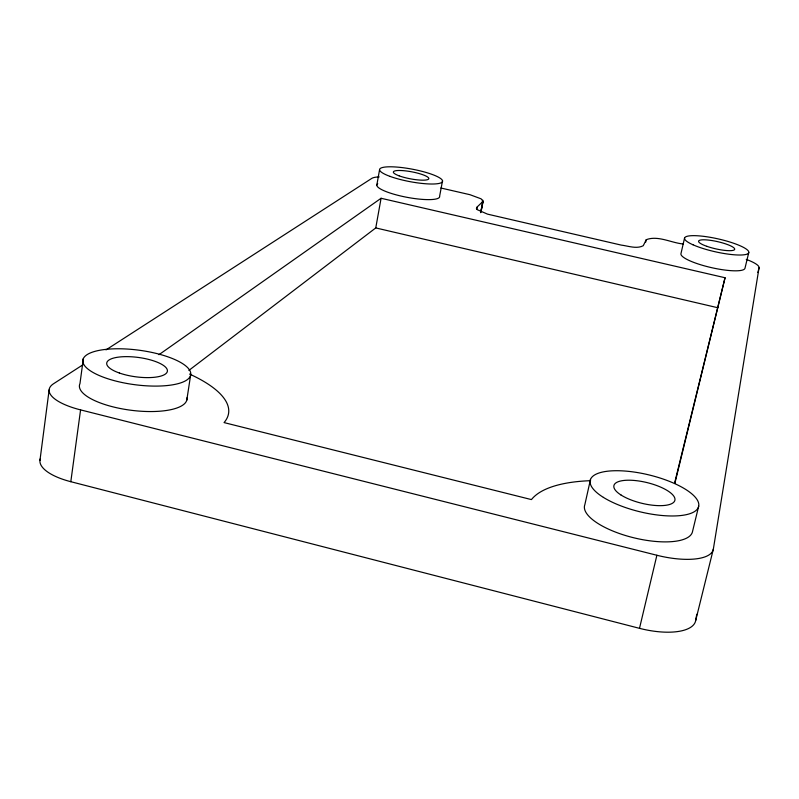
<?xml version="1.0" encoding="UTF-8"?>
<svg xmlns="http://www.w3.org/2000/svg" width="799" height="799" viewBox="0 0 799 799"><rect width="100%" height="100%" fill="white"/><g stroke="black" fill="none" stroke-linecap="round" stroke-linejoin="round"><path stroke-width="1.2" d="M39.95 460.424L49.148 389.832M83.356 358.531L79.97 383.57A54.202 18.017 7.4 0 0 130.407 410.177A54.202 18.017 7.4 0 0 186.946 397.822M746.256 259.385A30.572 6.322 12.9 0 1 759.05 267.735L713.347 549.103L695.709 620.433A52.554 21.004 14.5 0 1 639.5 628.334L70.811 481.697L80.579 409.887A51.815 17.368 7 0 1 53.663 383.66L82.976 364.753M186.786 400.159L190.591 375.38A54.432 17.378 7.6 0 0 113.907 348.833A54.432 17.378 7.6 0 0 105.877 378.097A54.432 17.378 7.6 0 0 190.591 375.38M695.709 620.433L696.758 614.291M376.788 185.268L379.555 169.797M188.874 370.406L375.76 227.925L381.083 198.272L725.053 277.742L674.875 483.305M442.536 180.784L439.63 196.155A31.97 6.602 10.7 0 1 405.123 196.953A31.97 6.602 10.7 0 1 377.747 183.7M476.793 209.268L477.263 206.871L483.105 201.278L481.078 198.821L469.992 194.706L440.828 187.995M482.256 202.556L482.736 200.14M480.948 211.625L482.846 201.947M480.958 212.184L483.105 201.278M480.628 212.664L482.796 201.748M590.501 479.39L584.848 504.668A55.521 19.675 13.7 0 0 633.048 537.607A55.521 19.675 13.7 0 0 692.513 531.575L698.676 506.206M645.722 242.077L646.251 239.7C657.947 235.156 671.579 243.006 683.265 243.975M684.593 237.882L681.008 253.453A32.839 6.871 12.8 0 0 711.06 267.545A32.839 6.871 12.8 0 0 744.998 268.174L748.763 252.564M639.5 628.334L656.888 555.265A53.193 19.166 14.1 0 0 713.347 549.103M757.881 272.529L759.05 267.735M674.516 483.475L725.053 277.742M646.251 239.7L643.255 245.722C636.593 249.228 628.264 245.952 621.232 245.103L487.55 214.142L477.412 209.747L476.384 208.459L477.263 206.871M158.961 354.696L381.083 198.272M105.997 349.892L371.845 178.347A29.653 6.052 10.6 0 1 379.175 176.909M375.76 227.925L717.901 307.755M80.579 409.887L656.888 555.265M70.811 481.697A51.216 19.066 6.4 0 1 40.3 458.776M590.601 480.688A147.256 53.223 14.3 0 0 531.445 499.595L224.05 422.591A138.996 46.552 6.9 0 0 189.573 374.072M119.361 373.013A30.612 9.768 7.6 0 0 167.271 371.715A30.612 9.768 7.6 0 0 124.534 356.664A30.612 9.768 7.6 0 0 119.361 373.013M621.073 495.05A31.351 10.667 13.6 0 0 673.177 502.751A31.351 10.667 13.6 0 0 638.93 481.008A31.351 10.667 13.6 0 0 621.073 495.05M399.13 175.84A18.027 3.566 10.7 0 0 428.404 179.256A18.027 3.566 10.7 0 0 405.782 170.906A18.027 3.566 10.7 0 0 399.13 175.84M706.845 246.322A18.517 3.715 12.7 0 0 734.681 249.338A18.517 3.715 12.7 0 0 708.333 240.07A18.517 3.715 12.7 0 0 706.845 246.322M389.952 176.359A32.05 6.342 10.7 0 0 441.877 182.342A32.05 6.342 10.7 0 0 401.368 167.51A32.05 6.342 10.7 0 0 389.952 176.359M693.003 244.794A32.929 6.602 12.7 0 0 747.325 254.002A32.929 6.602 12.7 0 0 709.602 237.213A32.929 6.602 12.7 0 0 693.003 244.794M603.395 497.387A55.76 18.976 13.6 0 0 695.849 510.621A55.76 18.976 13.6 0 0 634.046 472.039A55.76 18.976 13.6 0 0 603.395 497.387"/></g></svg>
